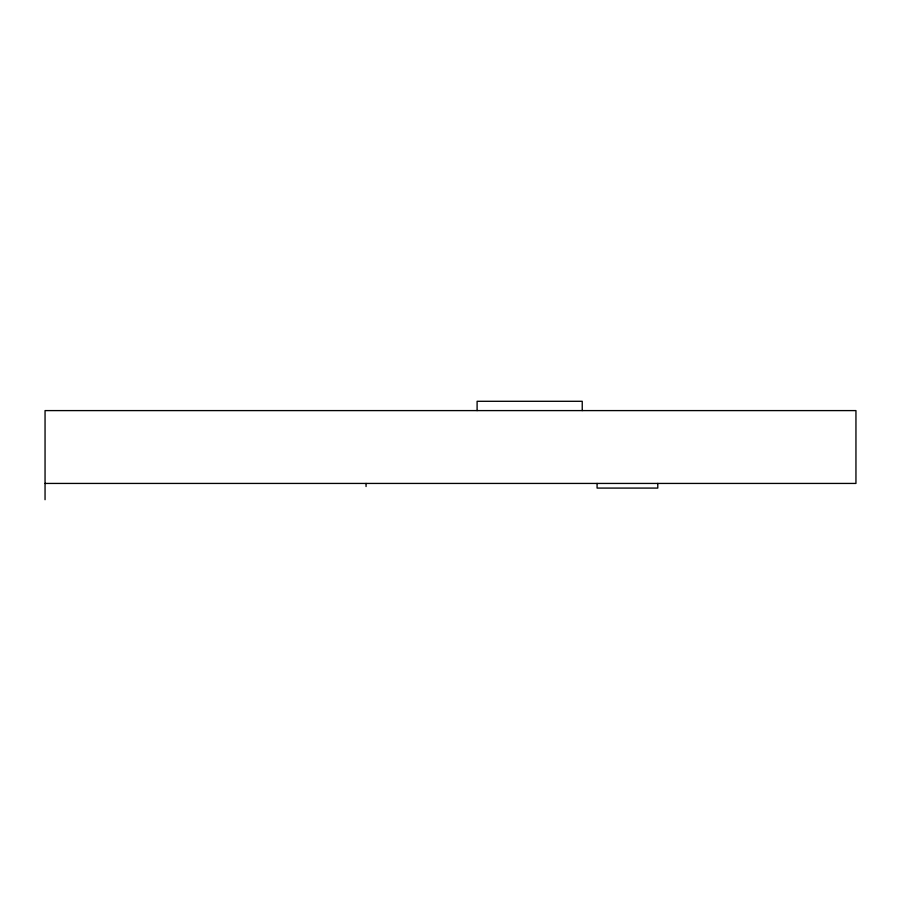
<?xml version="1.0" encoding="UTF-8"?>
<svg xmlns="http://www.w3.org/2000/svg" width="901" height="901" viewBox="0 0 901 901"><rect width="100%" height="100%" fill="white"/><g stroke="black" fill="none" stroke-linecap="round" stroke-linejoin="round"><path stroke-width="1.35" d="M45.05 483.432L855.95 483.432L855.95 410.597L45.05 410.597L45.05 499.706M657.786 483.42L657.786 488.083L597.081 488.083L597.081 483.432M582.237 410.597L582.237 401.294L477.102 401.294L477.102 410.597M366.054 483.432L366.054 486.529"/></g></svg>
